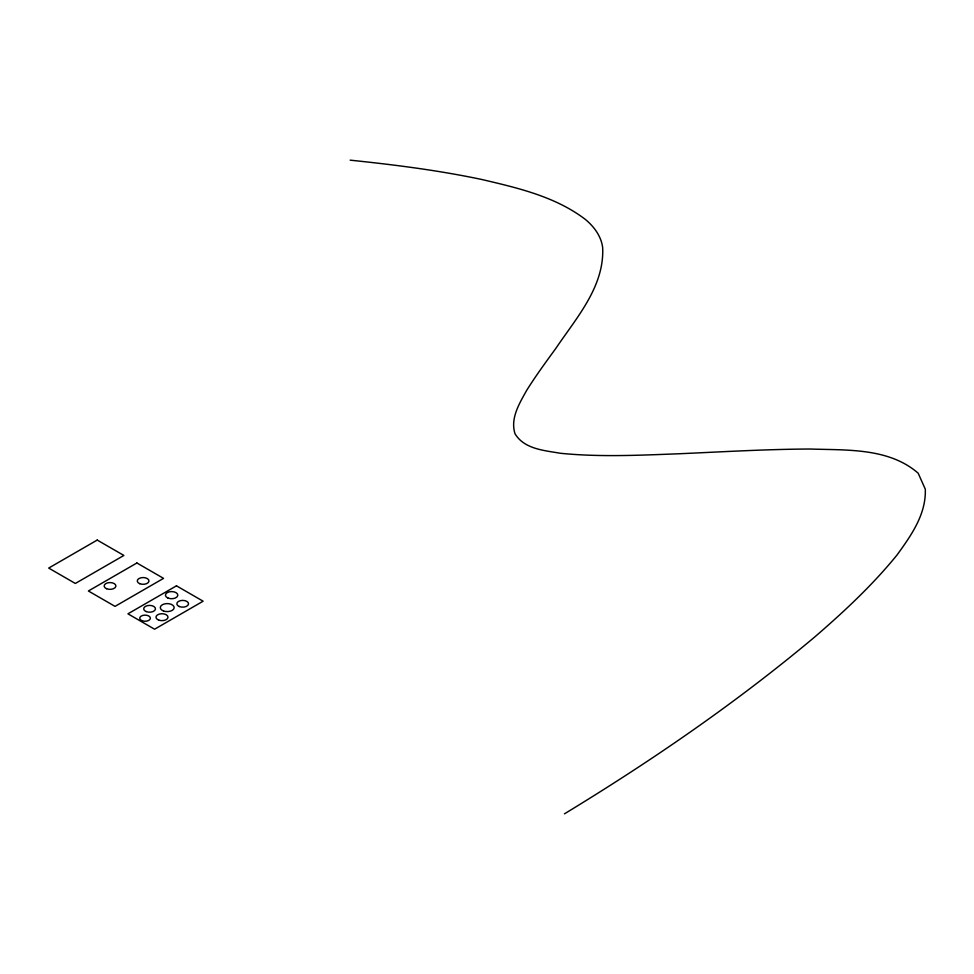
<?xml version="1.0" encoding="UTF-8"?>
<svg xmlns="http://www.w3.org/2000/svg" width="974" height="974" viewBox="0 0 974 974"><rect width="100%" height="100%" fill="white"/><g stroke="black" fill="none" stroke-linecap="round" stroke-linejoin="round"><path stroke-width="1.46" d="M564.457 813.838C651.91 760.657 736.587 702.534 815.055 636.704C844.275 611.428 872.631 585.009 897.042 554.973C911.092 535.554 926.25 514.333 925.3 489.228L918.178 473.194C888.763 447.65 846.881 450.292 810.307 449.026C766.124 449.197 722.002 451.887 677.867 453.811C638.713 455.284 599.387 457.196 560.318 453.263C544.356 450.451 524.195 449.184 514.99 433.71C510.12 418.333 519.422 403.406 526.642 390.428C535.7 375.94 545.805 362.158 555.862 348.363C576.304 317.987 604.55 286.563 602.663 247.627A97.802 56.468 0 0 0 585.033 219.162C555.156 196.529 517.632 187.897 481.826 179.496C438.385 170.328 394.287 164.74 350.165 160.162M97.217 540.071L48.7 568.073L75.339 583.463L123.868 555.448L97.217 540.071M136.908 562.984L88.39 590.987L115.029 606.376L163.547 578.361L136.908 562.984M176.464 585.824L127.947 613.827L154.586 629.216L203.116 601.202L176.464 585.824M106.568 588.722A5.893 3.409 0 0 0 115.882 586.311A5.893 3.409 0 0 0 107.59 582.866A5.893 3.409 0 0 0 106.568 588.722M139.745 583.694A5.856 3.385 0 0 0 148.961 581.235A5.856 3.385 0 0 0 140.658 577.862A5.856 3.385 0 0 0 139.745 583.694M168.027 598.073A6.197 3.579 0 0 0 177.792 595.491A6.197 3.579 0 0 0 169.038 591.9A6.197 3.579 0 0 0 168.027 598.073M179.301 606.534A5.856 3.385 0 0 0 188.518 604.075A5.856 3.385 0 0 0 180.227 600.702A5.856 3.385 0 0 0 179.301 606.534M163.425 610.942A6.94 4.006 0 0 0 174.163 607.837A6.94 4.006 0 0 0 164.131 604.014A6.94 4.006 0 0 0 163.425 610.942M146.124 611.562A5.893 3.409 0 0 0 155.438 609.152A5.893 3.409 0 0 0 147.159 605.694A5.893 3.409 0 0 0 146.124 611.562M158.786 620.134A6.027 3.482 0 0 0 168.003 617.309A6.027 3.482 0 0 0 159.152 614.119A6.027 3.482 0 0 0 158.786 620.134M142.399 620.852A5.32 3.068 0 0 0 150.386 618.198A5.32 3.068 0 0 0 142.399 615.531A5.32 3.068 0 0 0 142.399 620.852"/></g></svg>
